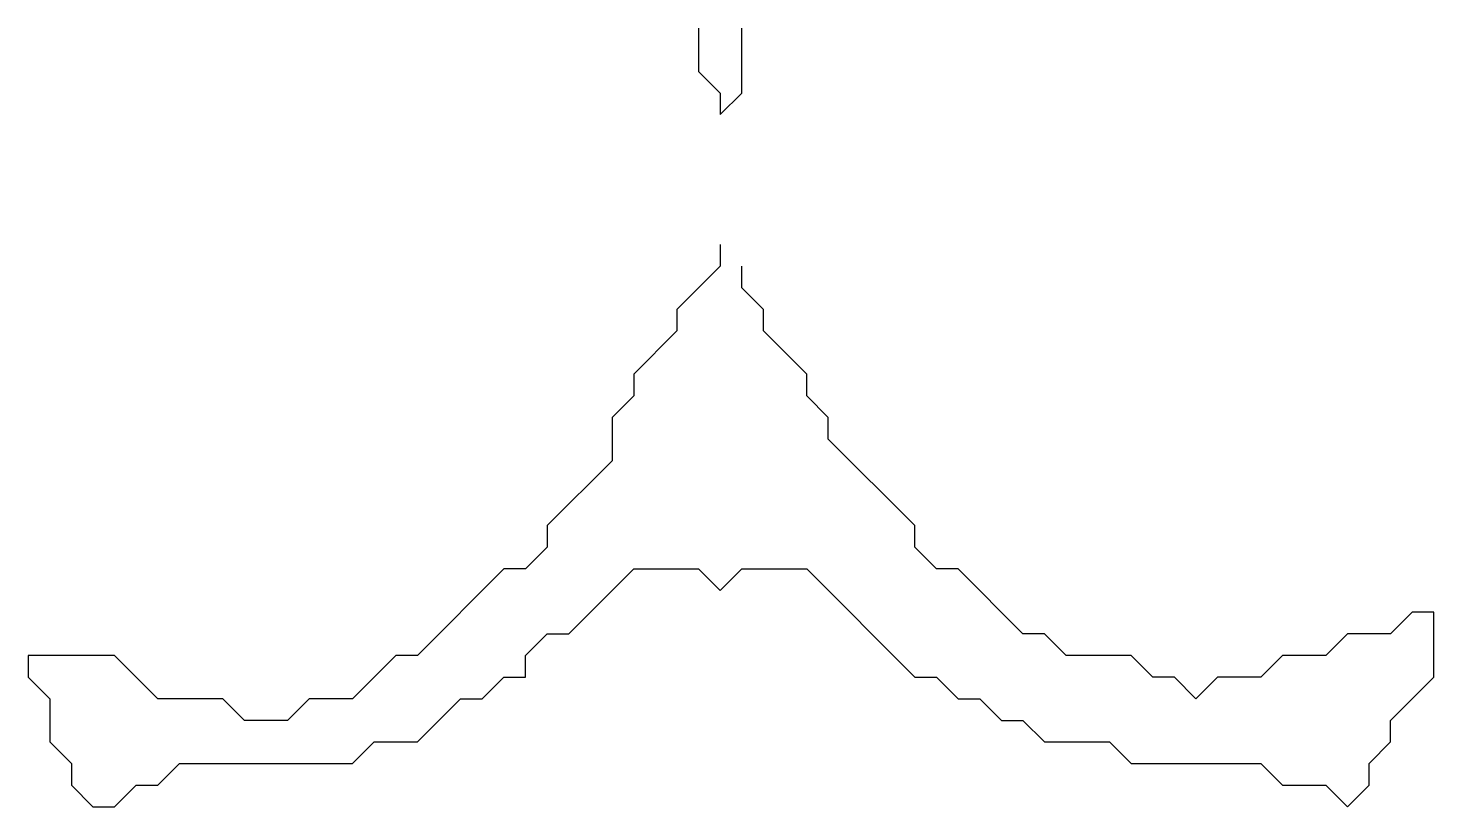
# Model space of a CAD drawing. Extents: x 43.1 to 121.7, y 5 to 47.6.
# Drawn here: x 43.13 to 60.32, y 38.09 to 47.61 of the extents above; entities outside this region: 1.
import ezdxf

# ---------------------------------------------------------------- set-up
doc = ezdxf.new("R2010")
doc.units = 0

msp = doc.modelspace()

# ---------------------------------------------------------------- linework, layer by layer
at = {"layer": 'Layer 1'}
for p, q in [((51.329102, 47.612566), (51.329102, 47.0834)), ((51.858268, 46.818817), (51.858268, 47.612566)), ((51.329102, 47.0834), (51.593685, 46.818817)), ((51.593685, 46.818817), (51.593685, 46.554234)), ((51.593685, 46.554234), (51.858268, 46.818817)), ((51.593685, 44.966736), (51.593685, 44.702153)), ((51.593685, 44.702153), (51.064519, 44.172987)), ((51.858268, 44.43757), (51.858268, 44.702153)), ((52.122851, 44.172987), (51.858268, 44.43757)), ((51.064519, 44.172987), (51.064519, 43.908404)), ((52.122851, 43.908404), (52.122851, 44.172987)), ((51.064519, 43.908404), (50.535353, 43.379238)), ((52.652017, 43.379238), (52.122851, 43.908404)), ((50.535353, 43.379238), (50.535353, 43.114655)), ((52.652017, 43.114655), (52.652017, 43.379238)), ((50.535353, 43.114655), (50.27077, 42.850072)), ((52.9166, 42.850072), (52.652017, 43.114655)), ((50.27077, 42.850072), (50.27077, 42.320906)), ((52.9166, 42.585489), (52.9166, 42.850072)), ((53.974932, 41.527157), (52.9166, 42.585489)), ((50.27077, 42.320906), (49.477021, 41.527157)), ((49.477021, 41.527157), (49.477021, 41.262574)), ((53.974932, 41.262574), (53.974932, 41.527157)), ((49.477021, 41.262574), (49.212438, 40.997991)), ((54.239515, 40.997991), (53.974932, 41.262574)), ((48.947855, 40.997991), (47.889523, 39.939659)), ((49.212438, 40.997991), (48.947855, 40.997991)), ((49.741604, 40.204242), (50.535353, 40.997991)), ((50.535353, 40.997991), (51.329102, 40.997991)), ((51.329102, 40.997991), (51.593685, 40.733408)), ((51.593685, 40.733408), (51.858268, 40.997991)), ((51.858268, 40.997991), (52.652017, 40.997991)), ((52.652017, 40.997991), (53.974932, 39.675076)), ((54.504098, 40.997991), (54.239515, 40.997991)), ((55.297847, 40.204242), (54.504098, 40.997991)), ((60.060341, 40.468825), (59.795758, 40.204242)), ((60.324924, 40.468825), (60.060341, 40.468825)), ((60.324924, 39.675076), (60.324924, 40.468825)), ((49.212438, 39.939659), (49.477021, 40.204242)), ((49.477021, 40.204242), (49.741604, 40.204242)), ((55.56243, 40.204242), (55.297847, 40.204242)), ((55.827013, 39.939659), (55.56243, 40.204242)), ((59.266592, 40.204242), (59.002009, 39.939659)), ((59.795758, 40.204242), (59.266592, 40.204242)), ((44.185361, 39.939659), (43.127029, 39.939659)), ((43.127029, 39.939659), (43.127029, 39.675076)), ((44.714527, 39.410493), (44.185361, 39.939659)), ((47.62494, 39.939659), (47.095774, 39.410493)), ((47.889523, 39.939659), (47.62494, 39.939659)), ((49.212438, 39.675076), (49.212438, 39.939659)), ((56.620762, 39.939659), (55.827013, 39.939659)), ((56.885345, 39.675076), (56.620762, 39.939659)), ((58.472843, 39.939659), (58.20826, 39.675076)), ((59.002009, 39.939659), (58.472843, 39.939659)), ((43.127029, 39.675076), (43.391612, 39.410493)), ((48.683272, 39.410493), (48.947855, 39.675076)), ((48.947855, 39.675076), (49.212438, 39.675076)), ((53.974932, 39.675076), (54.239515, 39.675076)), ((54.239515, 39.675076), (54.504098, 39.410493)), ((57.149928, 39.675076), (56.885345, 39.675076)), ((57.414511, 39.410493), (57.149928, 39.675076)), ((57.679094, 39.675076), (57.414511, 39.410493)), ((58.20826, 39.675076), (57.679094, 39.675076)), ((59.795758, 39.14591), (60.324924, 39.675076)), ((43.391612, 39.410493), (43.391612, 38.881327)), ((45.508276, 39.410493), (44.714527, 39.410493)), ((45.772859, 39.14591), (45.508276, 39.410493)), ((46.566608, 39.410493), (46.302025, 39.14591)), ((47.095774, 39.410493), (46.566608, 39.410493)), ((47.889523, 38.881327), (48.418689, 39.410493)), ((48.418689, 39.410493), (48.683272, 39.410493)), ((54.504098, 39.410493), (54.768681, 39.410493)), ((54.768681, 39.410493), (55.033264, 39.14591)), ((46.302025, 39.14591), (45.772859, 39.14591)), ((55.033264, 39.14591), (55.297847, 39.14591)), ((55.297847, 39.14591), (55.56243, 38.881327)), ((59.795758, 38.881327), (59.795758, 39.14591)), ((43.391612, 38.881327), (43.656195, 38.616744)), ((47.095774, 38.616744), (47.360357, 38.881327)), ((47.360357, 38.881327), (47.889523, 38.881327)), ((55.56243, 38.881327), (56.356179, 38.881327)), ((56.356179, 38.881327), (56.620762, 38.616744)), ((59.531175, 38.616744), (59.795758, 38.881327)), ((43.656195, 38.616744), (43.656195, 38.352161)), ((44.714527, 38.352161), (44.97911, 38.616744)), ((44.97911, 38.616744), (47.095774, 38.616744)), ((56.620762, 38.616744), (58.20826, 38.616744)), ((58.20826, 38.616744), (58.472843, 38.352161)), ((59.531175, 38.352161), (59.531175, 38.616744)), ((43.656195, 38.352161), (43.920778, 38.087578)), ((44.185361, 38.087578), (44.449944, 38.352161)), ((44.449944, 38.352161), (44.714527, 38.352161)), ((58.472843, 38.352161), (59.002009, 38.352161)), ((59.002009, 38.352161), (59.266592, 38.087578)), ((59.266592, 38.087578), (59.531175, 38.352161)), ((43.920778, 38.087578), (44.185361, 38.087578)), ((121.70818, 5.279286), (121.70818, 5.014703))]:
    msp.add_line(p, q, dxfattribs=at)

doc.saveas('drawing.dxf')
